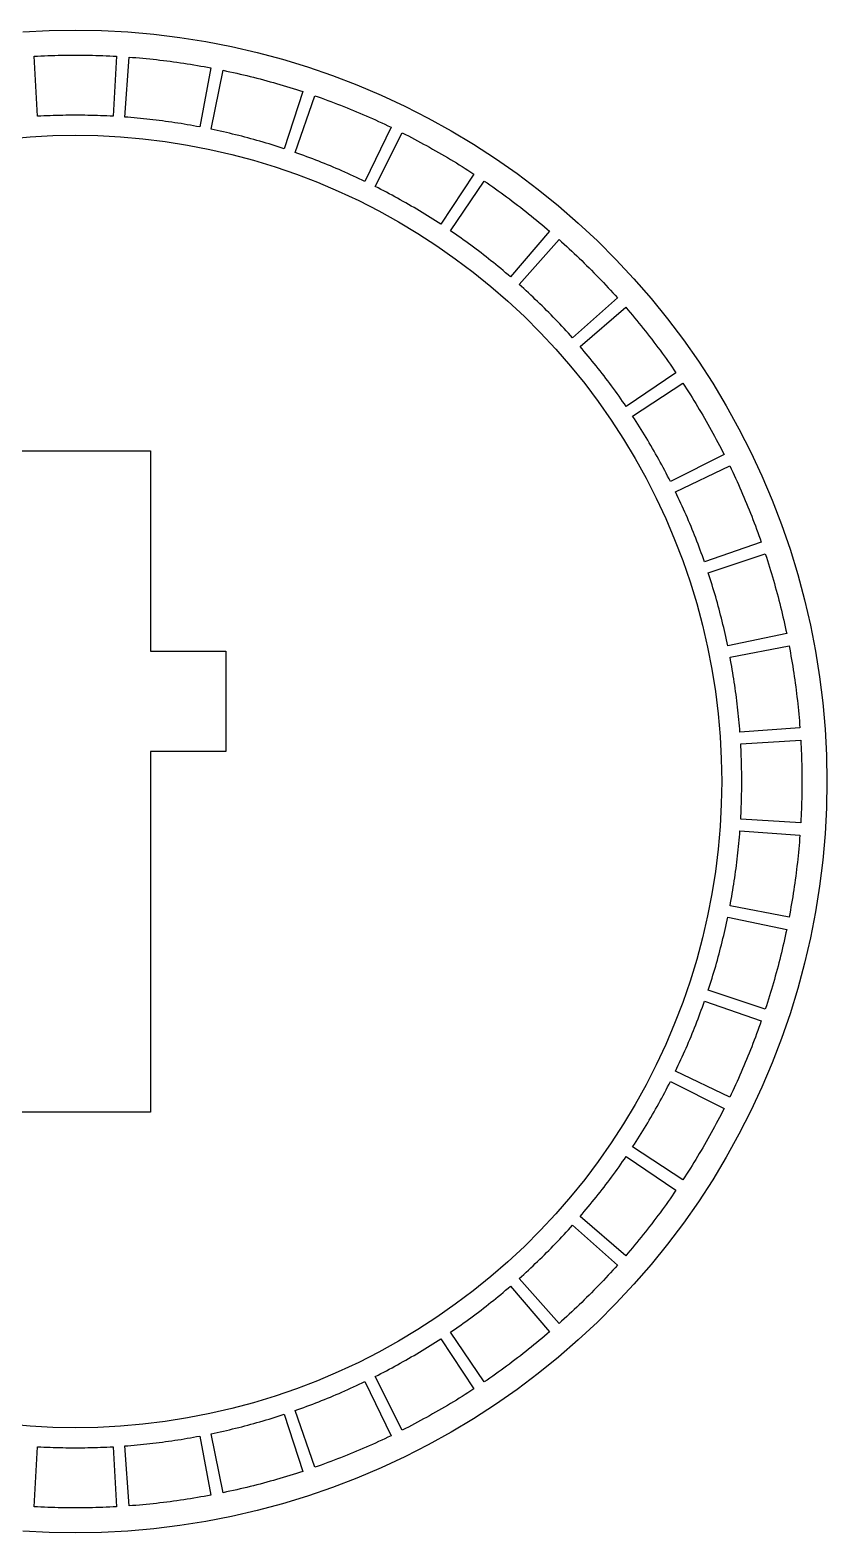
# Model space of a CAD drawing. Header units: metres. Extents: x 0 to 300, y 0 to 300.
# Drawn here: x 141 to 300, y 0 to 300 of the extents above; entities that cross this region are included whole.
import ezdxf

# ---------------------------------------------------------------- set-up
doc = ezdxf.new("R2010")
doc.units = ezdxf.units.M

msp = doc.modelspace()

# ---------------------------------------------------------------- linework, layer by layer
at = {"layer": 'CUT'}
for points in [[(139.5365, 299.6346), (144.7651, 299.9086), (150, 300), (155.2349, 299.9086), (160.4635, 299.6346), (165.6793, 299.1783), (170.876, 298.5402), (176.0472, 297.7212), (181.1868, 296.7221), (186.2883, 295.5444), (191.3456, 294.1893), (196.3525, 292.6585), (201.303, 290.9539), (206.191, 289.0776), (211.0105, 287.0318), (215.7557, 284.8191), (220.4207, 282.4421), (225, 279.9038), (229.4879, 277.2072), (233.8789, 274.3556), (238.1678, 271.3525), (242.3492, 268.2016), (246.4181, 264.9067), (250.3696, 261.4717), (254.1988, 257.901), (257.901, 254.1988), (261.4717, 250.3696), (264.9067, 246.4181), (268.2016, 242.3492), (271.3525, 238.1678), (274.3556, 233.8789), (277.2072, 229.4879), (279.9038, 225), (282.4421, 220.4207), (284.8191, 215.7557), (287.0318, 211.0105), (289.0776, 206.191), (290.9539, 201.303), (292.6585, 196.3525), (294.1893, 191.3456), (295.5444, 186.2883), (296.7221, 181.1868), (297.7212, 176.0472), (298.5402, 170.876), (299.1783, 165.6793), (299.6346, 160.4635), (299.9086, 155.2349), (300, 150), (299.9086, 144.7651), (299.6346, 139.5365), (299.1783, 134.3207), (298.5402, 129.124), (297.7212, 123.9528), (296.7221, 118.8132), (295.5444, 113.7117), (294.1893, 108.6544), (292.6585, 103.6475), (290.9539, 98.697), (289.0776, 93.809), (287.0318, 88.9895), (284.8191, 84.2443), (282.4421, 79.5793), (279.9038, 75), (277.2072, 70.5121), (274.3556, 66.1211), (271.3525, 61.8322), (268.2016, 57.6508), (264.9067, 53.5819), (261.4717, 49.6304), (257.901, 45.8012), (254.1988, 42.099), (250.3696, 38.5283), (246.4181, 35.0933), (242.3492, 31.7984), (238.1678, 28.6475), (233.8789, 25.6444), (229.4879, 22.7928), (225, 20.0962), (220.4207, 17.5579), (215.7557, 15.1809), (211.0105, 12.9682), (206.191, 10.9224), (201.303, 9.0461), (196.3525, 7.3415), (191.3456, 5.8107), (186.2883, 4.4556), (181.1868, 3.2779), (176.0472, 2.2788), (170.876, 1.4598), (165.6793, 0.8217), (160.4635, 0.3654), (155.2349, 0.0914), (150, 0), (144.7651, 0.0914), (139.5365, 0.3654)], [(136.5158, 278.2933), (141.0014, 278.6858), (145.498, 278.9214), (150, 279), (154.502, 278.9214), (158.9986, 278.6858), (163.4842, 278.2933), (167.9533, 277.7446), (172.4006, 277.0402), (176.8206, 276.181), (181.2079, 275.1681), (185.5572, 274.0028), (189.8632, 272.6863), (194.1206, 271.2203), (198.3243, 269.6067), (202.469, 267.8474), (206.5499, 265.9444), (210.5618, 263.9002), (214.5, 261.7173), (218.3596, 259.3982), (222.1359, 256.9458), (225.8243, 254.3632), (229.4203, 251.6534), (232.9196, 248.8197), (236.3178, 245.8657), (239.6109, 242.7948), (242.7948, 239.6109), (245.8657, 236.3178), (248.8197, 232.9196), (251.6534, 229.4203), (254.3632, 225.8243), (256.9458, 222.1359), (259.3982, 218.3596), (261.7173, 214.5), (263.9002, 210.5618), (265.9444, 206.5499), (267.8474, 202.469), (269.6067, 198.3243), (271.2203, 194.1206), (272.6863, 189.8632), (274.0028, 185.5572), (275.1681, 181.2079), (276.181, 176.8206), (277.0402, 172.4006), (277.7446, 167.9533), (278.2933, 163.4842), (278.6858, 158.9986), (278.9214, 154.502), (279, 150), (278.9214, 145.498), (278.6858, 141.0014), (278.2933, 136.5158), (277.7446, 132.0467), (277.0402, 127.5994), (276.181, 123.1794), (275.1681, 118.7921), (274.0028, 114.4428), (272.6863, 110.1368), (271.2203, 105.8794), (269.6067, 101.6757), (267.8474, 97.531), (265.9444, 93.4501), (263.9002, 89.4382), (261.7173, 85.5), (259.3982, 81.6404), (256.9458, 77.8641), (254.3632, 74.1757), (251.6534, 70.5797), (248.8197, 67.0804), (245.8657, 63.6822), (242.7948, 60.3891), (239.6109, 57.2052), (236.3178, 54.1343), (232.9196, 51.1803), (229.4203, 48.3466), (225.8243, 45.6368), (222.1359, 43.0542), (218.3596, 40.6018), (214.5, 38.2827), (210.5618, 36.0998), (206.5499, 34.0556), (202.469, 32.1526), (198.3243, 30.3933), (194.1206, 28.7797), (189.8632, 27.3137), (185.5572, 25.9972), (181.2079, 24.8319), (176.8206, 23.819), (172.4006, 22.9598), (167.9533, 22.2554), (163.4842, 21.7067), (158.9986, 21.3142), (154.502, 21.0786), (150, 21), (145.498, 21.0786), (141.0014, 21.3142), (136.5158, 21.7067)]]:
    msp.add_lwpolyline(points, dxfattribs=at)
for points in [[(141.768, 294.7661), (142.4533, 294.8035), (143.1388, 294.8376), (143.8245, 294.8684), (144.5103, 294.896), (145.1963, 294.9204), (145.8823, 294.9415), (146.5685, 294.9594), (147.2547, 294.974), (147.941, 294.9854), (148.6273, 294.9935), (149.3136, 294.9984), (150, 295), (150.6864, 294.9984), (151.3727, 294.9935), (152.059, 294.9854), (152.7453, 294.974), (153.4315, 294.9594), (154.1177, 294.9415), (154.8037, 294.9204), (155.4897, 294.896), (156.1755, 294.8684), (156.8612, 294.8376), (157.5467, 294.8035), (158.232, 294.7661), (157.5508, 282.7855), (156.9221, 282.8197), (156.2933, 282.851), (155.6644, 282.8793), (155.0353, 282.9046), (154.4062, 282.927), (153.7769, 282.9464), (153.1476, 282.9628), (152.5181, 282.9762), (151.8886, 282.9866), (151.2591, 282.994), (150.6296, 282.9985), (150, 283), (149.3704, 282.9985), (148.7409, 282.994), (148.1114, 282.9866), (147.4819, 282.9762), (146.8524, 282.9628), (146.2231, 282.9464), (145.5938, 282.927), (144.9647, 282.9046), (144.3356, 282.8793), (143.7067, 282.851), (143.0779, 282.8197), (142.4492, 282.7855)], [(160.7342, 294.6021), (161.4185, 294.5497), (162.1026, 294.494), (162.7865, 294.4351), (163.47, 294.373), (164.1533, 294.3076), (164.8362, 294.239), (165.5188, 294.1671), (166.2011, 294.0921), (166.883, 294.0138), (167.5645, 293.9322), (168.2456, 293.8475), (168.9263, 293.7595), (169.6066, 293.6683), (170.2864, 293.5739), (170.9658, 293.4762), (171.6447, 293.3754), (172.3232, 293.2713), (173.0011, 293.1641), (173.6785, 293.0536), (174.3554, 292.9399), (175.0318, 292.823), (175.7076, 292.7029), (176.3828, 292.5796), (177.0574, 292.4531), (174.8182, 280.6639), (174.1994, 280.7799), (173.58, 280.893), (172.9602, 281.0032), (172.3398, 281.1104), (171.7189, 281.2147), (171.0976, 281.316), (170.4757, 281.4144), (169.8535, 281.5098), (169.2307, 281.6024), (168.6076, 281.6919), (167.984, 281.7785), (167.36, 281.8622), (166.7356, 281.9429), (166.1109, 282.0206), (165.4857, 282.0954), (164.8603, 282.1672), (164.2345, 282.2361), (163.6084, 282.302), (162.982, 282.3649), (162.3553, 282.4249), (161.7283, 282.4819), (161.101, 282.5359), (160.4735, 282.587), (159.8458, 282.6351)], [(179.5167, 291.964), (180.1884, 291.8226), (180.8594, 291.6782), (181.5297, 291.5305), (182.1992, 291.3797), (182.8681, 291.2257), (183.5363, 291.0685), (184.2036, 290.9082), (184.8703, 290.7447), (185.5361, 290.578), (186.2011, 290.4083), (186.8654, 290.2353), (187.5288, 290.0592), (188.1913, 289.88), (188.853, 289.6977), (189.5139, 289.5122), (190.1738, 289.3236), (190.8329, 289.1319), (191.491, 288.937), (192.1482, 288.7391), (192.8045, 288.538), (193.4598, 288.3338), (194.1141, 288.1266), (194.7674, 287.9162), (195.4198, 287.7027), (191.6609, 276.3067), (191.0625, 276.5024), (190.4633, 276.6954), (189.8631, 276.8855), (189.262, 277.0728), (188.6601, 277.2572), (188.0573, 277.4388), (187.4536, 277.6175), (186.8491, 277.7934), (186.2438, 277.9664), (185.6376, 278.1365), (185.0307, 278.3038), (184.4229, 278.4681), (183.8144, 278.6296), (183.2052, 278.7883), (182.5952, 278.944), (181.9844, 279.0968), (181.373, 279.2468), (180.7608, 279.3939), (180.148, 279.538), (179.5345, 279.6793), (178.9203, 279.8176), (178.3055, 279.9531), (177.69, 280.0856), (177.0739, 280.2152)], [(197.7942, 286.8967), (198.4417, 286.669), (199.0881, 286.4381), (199.7333, 286.2042), (200.3775, 285.9673), (201.0206, 285.7273), (201.6625, 285.4843), (202.3032, 285.2382), (202.9428, 284.9891), (203.5812, 284.737), (204.2184, 284.4818), (204.8544, 284.2237), (205.4891, 283.9625), (206.1226, 283.6984), (206.7548, 283.4312), (207.3858, 283.1611), (208.0155, 282.8879), (208.6439, 282.6118), (209.271, 282.3327), (209.8967, 282.0507), (210.5211, 281.7657), (211.1442, 281.4777), (211.7658, 281.1868), (212.3861, 280.893), (213.005, 280.5962), (207.7908, 269.7882), (207.2231, 270.0605), (206.6542, 270.33), (206.0839, 270.5968), (205.5125, 270.8609), (204.9397, 271.1224), (204.3658, 271.3811), (203.7906, 271.637), (203.2142, 271.8903), (202.6366, 272.1408), (202.0579, 272.3886), (201.478, 272.6337), (200.8969, 272.876), (200.3147, 273.1155), (199.7313, 273.3523), (199.1469, 273.5863), (198.5613, 273.8176), (197.9747, 274.0461), (197.387, 274.2718), (196.7982, 274.4947), (196.2084, 274.7148), (195.6175, 274.9322), (195.0256, 275.1467), (194.4327, 275.3584), (193.8388, 275.5673)], [(215.2539, 279.4872), (215.8661, 279.1768), (216.4769, 278.8636), (217.0861, 278.5475), (217.6938, 278.2285), (218.3001, 277.9066), (218.9047, 277.5819), (219.5079, 277.2543), (220.1095, 276.9238), (220.7095, 276.5905), (221.3079, 276.2544), (221.9048, 275.9155), (222.5, 275.5737), (223.0936, 275.2291), (223.6856, 274.8817), (224.2759, 274.5315), (224.8645, 274.1785), (225.4515, 273.8227), (226.0368, 273.4642), (226.6204, 273.1029), (227.2022, 272.7388), (227.7823, 272.372), (228.3607, 272.0024), (228.9374, 271.6301), (229.5122, 271.2551), (222.9319, 261.2202), (222.4046, 261.5642), (221.8757, 261.9057), (221.3452, 262.2447), (220.8131, 262.5811), (220.2794, 262.9151), (219.7441, 263.2465), (219.2072, 263.5753), (218.6688, 263.9017), (218.1289, 264.2254), (217.5874, 264.5467), (217.0445, 264.8653), (216.5, 265.1814), (215.954, 265.4949), (215.4066, 265.8058), (214.8577, 266.1141), (214.3073, 266.4198), (213.7555, 266.7229), (213.2023, 267.0234), (212.6476, 267.3212), (212.0916, 267.6165), (211.5341, 267.9091), (210.9753, 268.199), (210.4151, 268.4863), (209.8536, 268.771)], [(231.5971, 269.862), (232.1636, 269.4745), (232.7282, 269.0842), (233.291, 268.6913), (233.8519, 268.2957), (234.4109, 267.8974), (234.968, 267.4965), (235.5233, 267.093), (236.0766, 266.6869), (236.628, 266.2781), (237.1774, 265.8667), (237.7249, 265.4528), (238.2704, 265.0362), (238.814, 264.6171), (239.3555, 264.1954), (239.8951, 263.7712), (240.4326, 263.3444), (240.9681, 262.915), (241.5016, 262.4832), (242.033, 262.0488), (242.5624, 261.6119), (243.0897, 261.1725), (243.6149, 260.7306), (244.138, 260.2862), (244.659, 259.8393), (236.8251, 250.7492), (236.3472, 251.1591), (235.8674, 251.5667), (235.3857, 251.972), (234.902, 252.375), (234.4165, 252.7758), (233.929, 253.1742), (233.4397, 253.5703), (232.9485, 253.9641), (232.4555, 254.3556), (231.9606, 254.7448), (231.4638, 255.1316), (230.9653, 255.516), (230.4649, 255.8981), (229.9627, 256.2778), (229.4587, 256.6551), (228.953, 257.03), (228.4455, 257.4026), (227.9362, 257.7727), (227.4252, 258.1404), (226.9124, 258.5057), (226.3979, 258.8685), (225.8817, 259.2289), (225.3638, 259.5869), (224.8443, 259.9424)], [(246.5442, 258.186), (247.0552, 257.7278), (247.5641, 257.2672), (248.0707, 256.8042), (248.5752, 256.3388), (249.0775, 255.871), (249.5775, 255.4008), (250.0753, 254.9282), (250.5709, 254.4533), (251.0642, 253.9761), (251.5552, 253.4966), (252.044, 253.0147), (252.5305, 252.5305), (253.0147, 252.044), (253.4966, 251.5552), (253.9761, 251.0642), (254.4533, 250.5709), (254.9282, 250.0753), (255.4008, 249.5775), (255.871, 249.0775), (256.3388, 248.5752), (256.8042, 248.0707), (257.2672, 247.5641), (257.7278, 247.0552), (258.186, 246.5442), (249.2327, 238.5543), (248.8124, 239.0231), (248.3899, 239.4898), (247.9652, 239.9545), (247.5383, 240.4172), (247.1092, 240.8779), (246.678, 241.3366), (246.2445, 241.7932), (245.8089, 242.2478), (245.3712, 242.7002), (244.9313, 243.1507), (244.4893, 243.599), (244.0452, 244.0452), (243.599, 244.4893), (243.1507, 244.9313), (242.7002, 245.3712), (242.2478, 245.8089), (241.7932, 246.2445), (241.3366, 246.678), (240.8779, 247.1092), (240.4172, 247.5383), (239.9545, 247.9652), (239.4898, 248.3899), (239.0231, 248.8124), (238.5543, 249.2327)], [(259.8393, 244.659), (260.2862, 244.138), (260.7306, 243.6149), (261.1725, 243.0897), (261.6119, 242.5624), (262.0488, 242.033), (262.4832, 241.5016), (262.915, 240.9681), (263.3444, 240.4326), (263.7712, 239.8951), (264.1954, 239.3555), (264.6171, 238.814), (265.0362, 238.2704), (265.4528, 237.7249), (265.8667, 237.1774), (266.2781, 236.628), (266.6869, 236.0766), (267.093, 235.5233), (267.4965, 234.968), (267.8974, 234.4109), (268.2957, 233.8519), (268.6913, 233.291), (269.0842, 232.7282), (269.4745, 232.1636), (269.862, 231.5971), (259.9424, 224.8443), (259.5869, 225.3638), (259.2289, 225.8817), (258.8685, 226.3979), (258.5057, 226.9124), (258.1404, 227.4252), (257.7727, 227.9362), (257.4026, 228.4455), (257.03, 228.953), (256.6551, 229.4587), (256.2778, 229.9627), (255.8981, 230.4649), (255.516, 230.9653), (255.1316, 231.4638), (254.7448, 231.9606), (254.3556, 232.4555), (253.9641, 232.9485), (253.5703, 233.4397), (253.1742, 233.929), (252.7758, 234.4165), (252.375, 234.902), (251.972, 235.3857), (251.5667, 235.8674), (251.1591, 236.3472), (250.7492, 236.8251)], [(271.2551, 229.5122), (271.6301, 228.9374), (272.0024, 228.3607), (272.372, 227.7823), (272.7388, 227.2022), (273.1029, 226.6204), (273.4642, 226.0368), (273.8227, 225.4515), (274.1785, 224.8645), (274.5315, 224.2759), (274.8817, 223.6856), (275.2291, 223.0936), (275.5737, 222.5), (275.9155, 221.9048), (276.2544, 221.3079), (276.5905, 220.7095), (276.9238, 220.1095), (277.2543, 219.5079), (277.5819, 218.9047), (277.9066, 218.3001), (278.2285, 217.6938), (278.5475, 217.0861), (278.8636, 216.4769), (279.1768, 215.8661), (279.4872, 215.2539), (268.771, 209.8536), (268.4863, 210.4151), (268.199, 210.9753), (267.9091, 211.5341), (267.6165, 212.0916), (267.3212, 212.6476), (267.0234, 213.2023), (266.7229, 213.7555), (266.4198, 214.3073), (266.1141, 214.8577), (265.8058, 215.4066), (265.4949, 215.954), (265.1814, 216.5), (264.8653, 217.0445), (264.5467, 217.5874), (264.2254, 218.1289), (263.9017, 218.6688), (263.5753, 219.2072), (263.2465, 219.7441), (262.9151, 220.2794), (262.5811, 220.8131), (262.2447, 221.3452), (261.9057, 221.8757), (261.5642, 222.4046), (261.2202, 222.9319)], [(135, 216), (165, 216), (165, 176), (180, 176), (180, 156), (165, 156), (165, 84), (135, 84), (135, 156), (120, 156), (120, 176), (135, 176)], [(280.5962, 213.005), (280.893, 212.3861), (281.1868, 211.7658), (281.4777, 211.1442), (281.7657, 210.5211), (282.0507, 209.8967), (282.3327, 209.271), (282.6118, 208.6439), (282.8879, 208.0155), (283.1611, 207.3858), (283.4312, 206.7548), (283.6984, 206.1226), (283.9625, 205.4891), (284.2237, 204.8544), (284.4818, 204.2184), (284.737, 203.5812), (284.9891, 202.9428), (285.2382, 202.3032), (285.4843, 201.6625), (285.7273, 201.0206), (285.9673, 200.3775), (286.2042, 199.7333), (286.4381, 199.0881), (286.669, 198.4417), (286.8967, 197.7942), (275.5673, 193.8388), (275.3584, 194.4327), (275.1467, 195.0256), (274.9322, 195.6175), (274.7148, 196.2084), (274.4947, 196.7982), (274.2718, 197.387), (274.0461, 197.9747), (273.8176, 198.5613), (273.5863, 199.1469), (273.3523, 199.7313), (273.1155, 200.3147), (272.876, 200.8969), (272.6337, 201.478), (272.3886, 202.0579), (272.1408, 202.6366), (271.8903, 203.2142), (271.637, 203.7906), (271.3811, 204.3658), (271.1224, 204.9397), (270.8609, 205.5125), (270.5968, 206.0839), (270.33, 206.6542), (270.0605, 207.2231), (269.7882, 207.7908)], [(287.7027, 195.4198), (287.9162, 194.7674), (288.1266, 194.1141), (288.3338, 193.4598), (288.538, 192.8045), (288.7391, 192.1482), (288.937, 191.491), (289.1319, 190.8329), (289.3236, 190.1738), (289.5122, 189.5139), (289.6977, 188.853), (289.88, 188.1913), (290.0592, 187.5288), (290.2353, 186.8654), (290.4083, 186.2011), (290.578, 185.5361), (290.7447, 184.8703), (290.9082, 184.2036), (291.0685, 183.5363), (291.2257, 182.8681), (291.3797, 182.1992), (291.5305, 181.5297), (291.6782, 180.8594), (291.8226, 180.1884), (291.964, 179.5167), (280.2152, 177.0739), (280.0856, 177.69), (279.9531, 178.3055), (279.8176, 178.9203), (279.6793, 179.5345), (279.538, 180.148), (279.3939, 180.7608), (279.2468, 181.373), (279.0968, 181.9844), (278.944, 182.5952), (278.7883, 183.2052), (278.6296, 183.8144), (278.4681, 184.4229), (278.3038, 185.0307), (278.1365, 185.6376), (277.9664, 186.2438), (277.7934, 186.8491), (277.6175, 187.4536), (277.4388, 188.0573), (277.2572, 188.6601), (277.0728, 189.262), (276.8855, 189.8631), (276.6954, 190.4633), (276.5024, 191.0625), (276.3067, 191.6609)], [(292.4531, 177.0574), (292.5796, 176.3828), (292.7029, 175.7076), (292.823, 175.0318), (292.9399, 174.3554), (293.0536, 173.6785), (293.1641, 173.0011), (293.2713, 172.3232), (293.3754, 171.6447), (293.4762, 170.9658), (293.5739, 170.2864), (293.6683, 169.6066), (293.7595, 168.9263), (293.8475, 168.2456), (293.9322, 167.5645), (294.0138, 166.883), (294.0921, 166.2011), (294.1671, 165.5188), (294.239, 164.8362), (294.3076, 164.1533), (294.373, 163.47), (294.4351, 162.7865), (294.494, 162.1026), (294.5497, 161.4185), (294.6021, 160.7342), (282.6351, 159.8458), (282.587, 160.4735), (282.5359, 161.101), (282.4819, 161.7283), (282.4249, 162.3553), (282.3649, 162.982), (282.302, 163.6084), (282.2361, 164.2345), (282.1672, 164.8603), (282.0954, 165.4857), (282.0206, 166.1109), (281.9429, 166.7356), (281.8622, 167.36), (281.7785, 167.984), (281.6919, 168.6076), (281.6024, 169.2307), (281.5098, 169.8535), (281.4144, 170.4757), (281.316, 171.0976), (281.2147, 171.7189), (281.1104, 172.3398), (281.0032, 172.9602), (280.893, 173.58), (280.7799, 174.1994), (280.6639, 174.8182)], [(294.7661, 158.232), (294.8035, 157.5467), (294.8376, 156.8612), (294.8684, 156.1755), (294.896, 155.4897), (294.9204, 154.8037), (294.9415, 154.1177), (294.9594, 153.4315), (294.974, 152.7453), (294.9854, 152.059), (294.9935, 151.3727), (294.9984, 150.6864), (295, 150), (294.9984, 149.3136), (294.9935, 148.6273), (294.9854, 147.941), (294.974, 147.2547), (294.9594, 146.5685), (294.9415, 145.8823), (294.9204, 145.1963), (294.896, 144.5103), (294.8684, 143.8245), (294.8376, 143.1388), (294.8035, 142.4533), (294.7661, 141.768), (282.7855, 142.4492), (282.8197, 143.0779), (282.851, 143.7067), (282.8793, 144.3356), (282.9046, 144.9647), (282.927, 145.5938), (282.9464, 146.2231), (282.9628, 146.8524), (282.9762, 147.4819), (282.9866, 148.1114), (282.994, 148.7409), (282.9985, 149.3704), (283, 150), (282.9985, 150.6296), (282.994, 151.2591), (282.9866, 151.8886), (282.9762, 152.5181), (282.9628, 153.1476), (282.9464, 153.7769), (282.927, 154.4062), (282.9046, 155.0353), (282.8793, 155.6644), (282.851, 156.2933), (282.8197, 156.9221), (282.7855, 157.5508)], [(294.6021, 139.2658), (294.5497, 138.5815), (294.494, 137.8974), (294.4351, 137.2135), (294.373, 136.53), (294.3076, 135.8467), (294.239, 135.1638), (294.1671, 134.4812), (294.0921, 133.7989), (294.0138, 133.117), (293.9322, 132.4355), (293.8475, 131.7544), (293.7595, 131.0737), (293.6683, 130.3934), (293.5739, 129.7136), (293.4762, 129.0342), (293.3754, 128.3553), (293.2713, 127.6768), (293.1641, 126.9989), (293.0536, 126.3215), (292.9399, 125.6446), (292.823, 124.9682), (292.7029, 124.2924), (292.5796, 123.6172), (292.4531, 122.9426), (280.6639, 125.1818), (280.7799, 125.8006), (280.893, 126.42), (281.0032, 127.0398), (281.1104, 127.6602), (281.2147, 128.2811), (281.316, 128.9024), (281.4144, 129.5243), (281.5098, 130.1465), (281.6024, 130.7693), (281.6919, 131.3924), (281.7785, 132.016), (281.8622, 132.64), (281.9429, 133.2644), (282.0206, 133.8891), (282.0954, 134.5143), (282.1672, 135.1397), (282.2361, 135.7655), (282.302, 136.3916), (282.3649, 137.018), (282.4249, 137.6447), (282.4819, 138.2717), (282.5359, 138.899), (282.587, 139.5265), (282.6351, 140.1542)], [(291.964, 120.4833), (291.8226, 119.8116), (291.6782, 119.1406), (291.5305, 118.4703), (291.3797, 117.8008), (291.2257, 117.1319), (291.0685, 116.4637), (290.9082, 115.7964), (290.7447, 115.1297), (290.578, 114.4639), (290.4083, 113.7989), (290.2353, 113.1346), (290.0592, 112.4712), (289.88, 111.8087), (289.6977, 111.147), (289.5122, 110.4861), (289.3236, 109.8262), (289.1319, 109.1671), (288.937, 108.509), (288.7391, 107.8518), (288.538, 107.1955), (288.3338, 106.5402), (288.1266, 105.8859), (287.9162, 105.2326), (287.7027, 104.5802), (276.3067, 108.3391), (276.5024, 108.9375), (276.6954, 109.5367), (276.8855, 110.1369), (277.0728, 110.738), (277.2572, 111.3399), (277.4388, 111.9427), (277.6175, 112.5464), (277.7934, 113.1509), (277.9664, 113.7562), (278.1365, 114.3624), (278.3038, 114.9693), (278.4681, 115.5771), (278.6296, 116.1856), (278.7883, 116.7948), (278.944, 117.4048), (279.0968, 118.0156), (279.2468, 118.627), (279.3939, 119.2392), (279.538, 119.852), (279.6793, 120.4655), (279.8176, 121.0797), (279.9531, 121.6945), (280.0856, 122.31), (280.2152, 122.9261)], [(286.8967, 102.2058), (286.669, 101.5583), (286.4381, 100.9119), (286.2042, 100.2667), (285.9673, 99.6225), (285.7273, 98.9794), (285.4843, 98.3375), (285.2382, 97.6968), (284.9891, 97.0572), (284.737, 96.4188), (284.4818, 95.7816), (284.2237, 95.1456), (283.9625, 94.5109), (283.6984, 93.8774), (283.4312, 93.2452), (283.1611, 92.6142), (282.8879, 91.9845), (282.6118, 91.3561), (282.3327, 90.729), (282.0507, 90.1033), (281.7657, 89.4789), (281.4777, 88.8558), (281.1868, 88.2342), (280.893, 87.6139), (280.5962, 86.995), (269.7882, 92.2092), (270.0605, 92.7769), (270.33, 93.3458), (270.5968, 93.9161), (270.8609, 94.4875), (271.1224, 95.0603), (271.3811, 95.6342), (271.637, 96.2094), (271.8903, 96.7858), (272.1408, 97.3634), (272.3886, 97.9421), (272.6337, 98.522), (272.876, 99.1031), (273.1155, 99.6853), (273.3523, 100.2687), (273.5863, 100.8531), (273.8176, 101.4387), (274.0461, 102.0253), (274.2718, 102.613), (274.4947, 103.2018), (274.7148, 103.7916), (274.9322, 104.3825), (275.1467, 104.9744), (275.3584, 105.5673), (275.5673, 106.1612)], [(279.4872, 84.7461), (279.1768, 84.1339), (278.8636, 83.5231), (278.5475, 82.9139), (278.2285, 82.3062), (277.9066, 81.6999), (277.5819, 81.0953), (277.2543, 80.4921), (276.9238, 79.8905), (276.5905, 79.2905), (276.2544, 78.6921), (275.9155, 78.0952), (275.5737, 77.5), (275.2291, 76.9064), (274.8817, 76.3144), (274.5315, 75.7241), (274.1785, 75.1355), (273.8227, 74.5485), (273.4642, 73.9632), (273.1029, 73.3796), (272.7388, 72.7978), (272.372, 72.2177), (272.0024, 71.6393), (271.6301, 71.0626), (271.2551, 70.4878), (261.2202, 77.0681), (261.5642, 77.5954), (261.9057, 78.1243), (262.2447, 78.6548), (262.5811, 79.1869), (262.9151, 79.7206), (263.2465, 80.2559), (263.5753, 80.7928), (263.9017, 81.3312), (264.2254, 81.8711), (264.5467, 82.4126), (264.8653, 82.9555), (265.1814, 83.5), (265.4949, 84.046), (265.8058, 84.5934), (266.1141, 85.1423), (266.4198, 85.6927), (266.7229, 86.2445), (267.0234, 86.7977), (267.3212, 87.3524), (267.6165, 87.9084), (267.9091, 88.4659), (268.199, 89.0247), (268.4863, 89.5849), (268.771, 90.1464)], [(269.862, 68.4029), (269.4745, 67.8364), (269.0842, 67.2718), (268.6913, 66.709), (268.2957, 66.1481), (267.8974, 65.5891), (267.4965, 65.032), (267.093, 64.4767), (266.6869, 63.9234), (266.2781, 63.372), (265.8667, 62.8226), (265.4528, 62.2751), (265.0362, 61.7296), (264.6171, 61.186), (264.1954, 60.6445), (263.7712, 60.1049), (263.3444, 59.5674), (262.915, 59.0319), (262.4832, 58.4984), (262.0488, 57.967), (261.6119, 57.4376), (261.1725, 56.9103), (260.7306, 56.3851), (260.2862, 55.862), (259.8393, 55.341), (250.7492, 63.1749), (251.1591, 63.6528), (251.5667, 64.1326), (251.972, 64.6143), (252.375, 65.098), (252.7758, 65.5835), (253.1742, 66.071), (253.5703, 66.5603), (253.9641, 67.0515), (254.3556, 67.5445), (254.7448, 68.0394), (255.1316, 68.5362), (255.516, 69.0347), (255.8981, 69.5351), (256.2778, 70.0373), (256.6551, 70.5413), (257.03, 71.047), (257.4026, 71.5545), (257.7727, 72.0638), (258.1404, 72.5748), (258.5057, 73.0876), (258.8685, 73.6021), (259.2289, 74.1183), (259.5869, 74.6362), (259.9424, 75.1557)], [(258.186, 53.4558), (257.7278, 52.9448), (257.2672, 52.4359), (256.8042, 51.9293), (256.3388, 51.4248), (255.871, 50.9225), (255.4008, 50.4225), (254.9282, 49.9247), (254.4533, 49.4291), (253.9761, 48.9358), (253.4966, 48.4448), (253.0147, 47.956), (252.5305, 47.4695), (252.044, 46.9853), (251.5552, 46.5034), (251.0642, 46.0239), (250.5709, 45.5467), (250.0753, 45.0718), (249.5775, 44.5992), (249.0775, 44.129), (248.5752, 43.6612), (248.0707, 43.1958), (247.5641, 42.7328), (247.0552, 42.2722), (246.5442, 41.814), (238.5543, 50.7673), (239.0231, 51.1876), (239.4898, 51.6101), (239.9545, 52.0348), (240.4172, 52.4617), (240.8779, 52.8908), (241.3366, 53.322), (241.7932, 53.7555), (242.2478, 54.1911), (242.7002, 54.6288), (243.1507, 55.0687), (243.599, 55.5107), (244.0452, 55.9548), (244.4893, 56.401), (244.9313, 56.8493), (245.3712, 57.2998), (245.8089, 57.7522), (246.2445, 58.2068), (246.678, 58.6634), (247.1092, 59.1221), (247.5383, 59.5828), (247.9652, 60.0455), (248.3899, 60.5102), (248.8124, 60.9769), (249.2327, 61.4457)], [(244.659, 40.1607), (244.138, 39.7138), (243.6149, 39.2694), (243.0897, 38.8275), (242.5624, 38.3881), (242.033, 37.9512), (241.5016, 37.5168), (240.9681, 37.085), (240.4326, 36.6556), (239.8951, 36.2288), (239.3555, 35.8046), (238.814, 35.3829), (238.2704, 34.9638), (237.7249, 34.5472), (237.1774, 34.1333), (236.628, 33.7219), (236.0766, 33.3131), (235.5233, 32.907), (234.968, 32.5035), (234.4109, 32.1026), (233.8519, 31.7043), (233.291, 31.3087), (232.7282, 30.9158), (232.1636, 30.5255), (231.5971, 30.138), (224.8443, 40.0576), (225.3638, 40.4131), (225.8817, 40.7711), (226.3979, 41.1315), (226.9124, 41.4943), (227.4252, 41.8596), (227.9362, 42.2273), (228.4455, 42.5974), (228.953, 42.97), (229.4587, 43.3449), (229.9627, 43.7222), (230.4649, 44.1019), (230.9653, 44.484), (231.4638, 44.8684), (231.9606, 45.2552), (232.4555, 45.6444), (232.9485, 46.0359), (233.4397, 46.4297), (233.929, 46.8258), (234.4165, 47.2242), (234.902, 47.625), (235.3857, 48.028), (235.8674, 48.4333), (236.3472, 48.8409), (236.8251, 49.2508)], [(229.5122, 28.7449), (228.9374, 28.3699), (228.3607, 27.9976), (227.7823, 27.628), (227.2022, 27.2612), (226.6204, 26.8971), (226.0368, 26.5358), (225.4515, 26.1773), (224.8645, 25.8215), (224.2759, 25.4685), (223.6856, 25.1183), (223.0936, 24.7709), (222.5, 24.4263), (221.9048, 24.0845), (221.3079, 23.7456), (220.7095, 23.4095), (220.1095, 23.0762), (219.5079, 22.7457), (218.9047, 22.4181), (218.3001, 22.0934), (217.6938, 21.7715), (217.0861, 21.4525), (216.4769, 21.1364), (215.8661, 20.8232), (215.2539, 20.5128), (209.8536, 31.229), (210.4151, 31.5137), (210.9753, 31.801), (211.5341, 32.0909), (212.0916, 32.3835), (212.6476, 32.6788), (213.2023, 32.9766), (213.7555, 33.2771), (214.3073, 33.5802), (214.8577, 33.8859), (215.4066, 34.1942), (215.954, 34.5051), (216.5, 34.8186), (217.0445, 35.1347), (217.5874, 35.4533), (218.1289, 35.7746), (218.6688, 36.0983), (219.2072, 36.4247), (219.7441, 36.7535), (220.2794, 37.0849), (220.8131, 37.4189), (221.3452, 37.7553), (221.8757, 38.0943), (222.4046, 38.4358), (222.9319, 38.7798)], [(213.005, 19.4038), (212.3861, 19.107), (211.7658, 18.8132), (211.1442, 18.5223), (210.5211, 18.2343), (209.8967, 17.9493), (209.271, 17.6673), (208.6439, 17.3882), (208.0155, 17.1121), (207.3858, 16.8389), (206.7548, 16.5688), (206.1226, 16.3016), (205.4891, 16.0375), (204.8544, 15.7763), (204.2184, 15.5182), (203.5812, 15.263), (202.9428, 15.0109), (202.3032, 14.7618), (201.6625, 14.5157), (201.0206, 14.2727), (200.3775, 14.0327), (199.7333, 13.7958), (199.0881, 13.5619), (198.4417, 13.331), (197.7942, 13.1033), (193.8388, 24.4327), (194.4327, 24.6416), (195.0256, 24.8533), (195.6175, 25.0678), (196.2084, 25.2852), (196.7982, 25.5053), (197.387, 25.7282), (197.9747, 25.9539), (198.5613, 26.1824), (199.1469, 26.4137), (199.7313, 26.6477), (200.3147, 26.8845), (200.8969, 27.124), (201.478, 27.3663), (202.0579, 27.6114), (202.6366, 27.8592), (203.2142, 28.1097), (203.7906, 28.363), (204.3658, 28.6189), (204.9397, 28.8776), (205.5125, 29.1391), (206.0839, 29.4032), (206.6542, 29.67), (207.2231, 29.9395), (207.7908, 30.2118)], [(195.4198, 12.2973), (194.7674, 12.0838), (194.1141, 11.8734), (193.4598, 11.6662), (192.8045, 11.462), (192.1482, 11.2609), (191.491, 11.063), (190.8329, 10.8681), (190.1738, 10.6764), (189.5139, 10.4878), (188.853, 10.3023), (188.1913, 10.12), (187.5288, 9.9408), (186.8654, 9.7647), (186.2011, 9.5917), (185.5361, 9.422), (184.8703, 9.2553), (184.2036, 9.0918), (183.5363, 8.9315), (182.8681, 8.7743), (182.1992, 8.6203), (181.5297, 8.4695), (180.8594, 8.3218), (180.1884, 8.1774), (179.5167, 8.036), (177.0739, 19.7848), (177.69, 19.9144), (178.3055, 20.0469), (178.9203, 20.1824), (179.5345, 20.3207), (180.148, 20.462), (180.7608, 20.6061), (181.373, 20.7532), (181.9844, 20.9032), (182.5952, 21.056), (183.2052, 21.2117), (183.8144, 21.3704), (184.4229, 21.5319), (185.0307, 21.6962), (185.6376, 21.8635), (186.2438, 22.0336), (186.8491, 22.2066), (187.4536, 22.3825), (188.0573, 22.5612), (188.6601, 22.7428), (189.262, 22.9272), (189.8631, 23.1145), (190.4633, 23.3046), (191.0625, 23.4976), (191.6609, 23.6933)], [(177.0574, 7.5469), (176.3828, 7.4204), (175.7076, 7.2971), (175.0318, 7.177), (174.3554, 7.0601), (173.6785, 6.9464), (173.0011, 6.8359), (172.3232, 6.7287), (171.6447, 6.6246), (170.9658, 6.5238), (170.2864, 6.4261), (169.6066, 6.3317), (168.9263, 6.2405), (168.2456, 6.1525), (167.5645, 6.0678), (166.883, 5.9862), (166.2011, 5.9079), (165.5188, 5.8329), (164.8362, 5.761), (164.1533, 5.6924), (163.47, 5.627), (162.7865, 5.5649), (162.1026, 5.506), (161.4185, 5.4503), (160.7342, 5.3979), (159.8458, 17.3649), (160.4735, 17.413), (161.101, 17.4641), (161.7283, 17.5181), (162.3553, 17.5751), (162.982, 17.6351), (163.6084, 17.698), (164.2345, 17.7639), (164.8603, 17.8328), (165.4857, 17.9046), (166.1109, 17.9794), (166.7356, 18.0571), (167.36, 18.1378), (167.984, 18.2215), (168.6076, 18.3081), (169.2307, 18.3976), (169.8535, 18.4902), (170.4757, 18.5856), (171.0976, 18.684), (171.7189, 18.7853), (172.3398, 18.8896), (172.9602, 18.9968), (173.58, 19.107), (174.1994, 19.2201), (174.8182, 19.3361)], [(158.232, 5.2339), (157.5467, 5.1965), (156.8612, 5.1624), (156.1755, 5.1316), (155.4897, 5.104), (154.8037, 5.0796), (154.1177, 5.0585), (153.4315, 5.0406), (152.7453, 5.026), (152.059, 5.0146), (151.3727, 5.0065), (150.6864, 5.0016), (150, 5), (149.3136, 5.0016), (148.6273, 5.0065), (147.941, 5.0146), (147.2547, 5.026), (146.5685, 5.0406), (145.8823, 5.0585), (145.1963, 5.0796), (144.5103, 5.104), (143.8245, 5.1316), (143.1388, 5.1624), (142.4533, 5.1965), (141.768, 5.2339), (142.4492, 17.2145), (143.0779, 17.1803), (143.7067, 17.149), (144.3356, 17.1207), (144.9647, 17.0954), (145.5938, 17.073), (146.2231, 17.0536), (146.8524, 17.0372), (147.4819, 17.0238), (148.1114, 17.0134), (148.7409, 17.006), (149.3704, 17.0015), (150, 17), (150.6296, 17.0015), (151.2591, 17.006), (151.8886, 17.0134), (152.5181, 17.0238), (153.1476, 17.0372), (153.7769, 17.0536), (154.4062, 17.073), (155.0353, 17.0954), (155.6644, 17.1207), (156.2933, 17.149), (156.9221, 17.1803), (157.5508, 17.2145)]]:
    msp.add_lwpolyline(points, close=True, dxfattribs=at)

doc.saveas('drawing.dxf')
